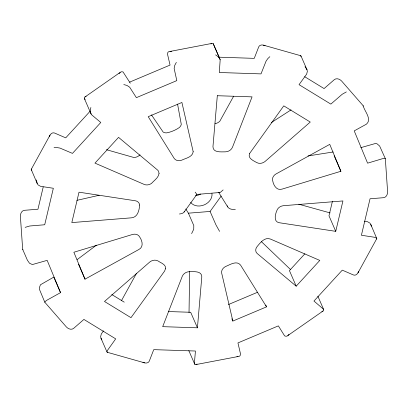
<?xml version="1.0" encoding="UTF-8"?>
<svg xmlns="http://www.w3.org/2000/svg" width="408" height="408" viewBox="0 0 408 408"><rect width="100%" height="100%" fill="white"/><g stroke="black" fill="none" stroke-linecap="round" stroke-linejoin="round"><path stroke-width="0.61" d="M189.026 312.584L189.644 271.213M197.431 327.813L201.802 276.792C201.761 270.647 193.458 271.738 189.506 271.687C186.548 271.687 183.549 273.396 182.335 276.145L162.685 326.66L197.431 327.813L190.679 312.283L168.565 311.549M317.863 296.198L323.534 309.244L323.605 310.615L286.906 336.212L284.998 336.126L284.269 335.345L278.373 325.87L237.946 342.919L240.485 353.807L240.088 355.735L239.216 356.322L195.371 364.686L194.483 363.661L194.448 362.59L195.437 351.023L153.745 349.641L149.292 361.09C148.548 362.926 146.339 363.319 144.605 362.86L107.197 352.257L107.029 351.324L107.416 350.467L115.704 338.864L83.91 319.423L73.659 328.364C71.39 330.215 68.207 328.884 66.417 327.002L44.803 302.241L39.489 289.466L39.372 287.676L40.458 284.759L53.78 277.114L60.532 292.643L47.119 300.079L45.334 301.385L44.803 302.241M300.971 56.676L300.803 55.743L263.395 45.14C261.661 44.681 259.452 45.074 258.708 46.91L254.255 58.359L218.877 57.186M90.877 107.493C90.153 109.976 89.959 113.103 91.943 115.066L100.791 122.482L72.471 153.388L59.966 148.079L56.942 147.558L54.06 147.671M43.223 186.961L37.954 209.227L24.449 210.304C21.542 210.635 20.293 213.838 20.4 216.429L22.67 249.344L27.418 260.268L29.56 263.293L32.405 264.552L47.165 260.355L60.532 292.643M332.438 201.221L328.986 215.812L335.738 231.346L279.301 222.737C273.401 221.865 275.16 214.577 276.752 210.834C277.588 207.958 280.434 206.014 283.336 205.698L342.934 200.94L335.738 231.346M363.105 106.111L363.197 105.759L341.583 80.998C339.793 79.116 336.61 77.785 334.341 79.636L324.09 88.577L304.689 76.714M179.428 213.996C181.3 213.756 183.881 213.323 184.472 211.211M49.307 136.746C49.949 134.579 51.995 132.024 54.514 133.008L65.719 137.858L90.178 111.165M323.534 309.244L313.961 301.048L342.281 270.142L353.486 274.992C356.005 275.976 358.051 273.421 358.693 271.254M233.631 96.222L219.851 121.171A6.87 4.498 -14.5 0 1 216.061 123.451L215.057 123.685M25.153 227.353L29.748 225.996L44.707 224.757L53.341 188.272L40.55 186.318L38.107 184.906L37.215 183.534L31.217 169.412L50.031 135.109M357.969 272.891L376.783 238.588L370.785 224.466L369.893 223.094L367.45 221.682L364.405 221.218M121.508 300.558L136.507 273.34M176.333 62.388L174.746 65.387L174.139 68.442L176.807 80.616L136.379 97.66L129.662 87.195L127.056 85.496L123.782 84.543M191.627 233.606L193.724 229.235L193.805 225.604L188.399 213.18L185.788 208.983M184.171 212.012L196.87 194.412L220.238 192.474L223.13 189.929M103.515 330.873L101.337 333.887L100.638 336.625L100.99 338.227L106.952 351.936M188.399 213.18L210.089 211.451L221.202 196.044M119.029 73.618L121.094 71.788L123.002 71.874L130.285 83.186M287.951 335.519L288.971 334.382M304.893 253.781L289.44 270.637L296.193 286.171L319.796 260.416L270.371 239.027C264.67 236.864 260.309 242.719 257.208 246.473C255.423 248.339 255.051 251.675 257.147 253.455L296.193 286.171M31.217 169.412L31.62 168.999M376.38 239.001L376.783 238.588M140.046 154.861L138.021 156.361A6.87 4.488 -32.1 0 1 133.763 157.468L106.422 149.69M269.836 56.687L267.775 58.66L266.052 61.18L261.008 73.889L219.315 72.507L220.177 59.66L213.2 43.625L211.839 43.432L168.785 51.678L167.912 52.265L167.515 54.193L170.054 65.081L129.627 82.13M120.049 72.481L84.395 97.385L84.466 98.756L91.127 114.072M77.163 259.61L96.477 245.147M271.315 122.594L291.042 109.879M210.885 43.967L211.839 43.432M196.161 364.568L197.115 364.033M85.007 279.164L138.807 249.533C143.886 247.049 142.336 240.73 139.674 236.982C138.455 234.386 135.119 233.692 132.564 234.457L73.863 252.256L85.007 279.164L78.504 264.211M200.685 194.075L198.176 195.136L195.534 195.636M228.424 304.546L257.463 292.301M231.851 318.755L232.851 321.06L266.541 306.852L265.792 305.128M346.336 91.927L342.225 94.243L330.842 104.106L299.049 84.67L306.663 74.113L307.362 71.374L307.01 69.773L301.048 56.064M360.835 147.645L375.595 143.448L377.058 143.82L379.639 146.039L385.33 158.656L387.6 191.571C387.707 194.162 386.458 197.365 383.551 197.696L370.046 198.773L361.411 235.258L374.202 237.211L376.747 238.175M340.889 171.273L282.188 189.077C276.859 190.98 273.488 185.39 272.733 180.877C271.759 178.169 273.605 175.302 275.946 173.997L329.746 144.366L340.889 171.273L334.137 155.744M85.053 96.89L86.129 96.569M321.871 311.431L322.947 311.11M76.913 200.343L99.175 195.269M308.055 155.938L333.188 151.985M235.324 209.534C232.667 209.615 229.316 209.36 227.715 206.927L218.576 192.239M300.252 55.728L300.803 55.743M107.197 352.257L107.748 352.272M170.034 51.403L171.579 51.459M236.936 356.556L237.966 356.597M298.784 204.214L330.098 212.91M196.87 194.412L195.177 192.158M263.395 45.14L265.083 45.762M142.917 362.238L144.605 362.86M218.719 192.352L219.397 192.612M215.633 54.891L218.591 57.028L220.177 59.66M111.797 294.545L124.231 302.15M385.33 158.656L384.402 158.416L382.255 158.768L367.593 163.174L354.22 130.886L366.415 124.17C372.356 119.131 364.308 111.088 363.197 105.759M22.67 249.344L22.955 249.538M31.253 169.825L31.717 170.207M261.36 241.607L290.7 269.714M84.466 98.756L85.19 99.537M305.005 66.657L307.01 69.773M151.47 114.888L163.103 131.993A6.87 4.366 -23.3 0 0 166.785 132.85C171.192 131.983 175.573 130.132 179.275 127.582A6.87 4.366 -23.3 0 0 181.274 124.333L177.567 104.106M266.541 306.852L240.526 265.047C236.681 260.202 229.995 264.731 225.828 266.404C223.319 267.5 221.141 270.137 221.651 273.008L232.851 321.06M219.575 231.372L215.934 224.828L210.089 211.451M100.99 338.227L101.796 339.833M213.2 43.625L219.591 58.324M227.225 205.795L227.715 206.927M188.812 350.61L194.8 364.375M370.785 224.466L371.377 226.165M37.215 183.534L36.373 179.923M211.956 193.438A11.766 9.369 -23.5 0 1 204.209 204.893A11.766 9.369 -23.5 0 1 190.689 202.404M217.321 95.717L212.951 146.737C212.991 152.883 221.294 151.791 225.247 151.842C228.205 151.842 231.203 150.134 232.422 147.385L252.067 96.869L217.321 95.717M139.628 205.04C139.291 210.171 137.736 217.382 131.417 217.831L71.818 222.589L79.014 192.188L135.451 200.792C137.578 201.108 139.485 202.827 139.628 205.04M159.074 173.359C158.574 177.766 154.153 180.346 151.465 183.452C149.425 184.829 146.732 185.411 144.381 184.503L94.957 163.118L118.56 137.363L157.605 170.075L158.411 170.988L159.074 173.359M193.188 151.74C192.479 157.218 185.808 158.141 181.82 160.125C179.296 161.155 175.889 160.864 174.226 158.483L148.211 116.678L181.902 102.474L193.188 151.74M165.561 268.642L164.572 271.116L130.983 317.679L104.489 301.481L149.726 262.038C151.97 260.187 155.341 259.488 157.972 260.921C160.696 262.976 166.087 264.231 165.561 268.642M249.523 153.607C247.554 158.426 253.628 160.767 256.785 162.608C259.411 164.041 262.788 163.343 265.027 161.497L310.264 122.053L283.769 105.851L249.523 153.607"/></g></svg>
